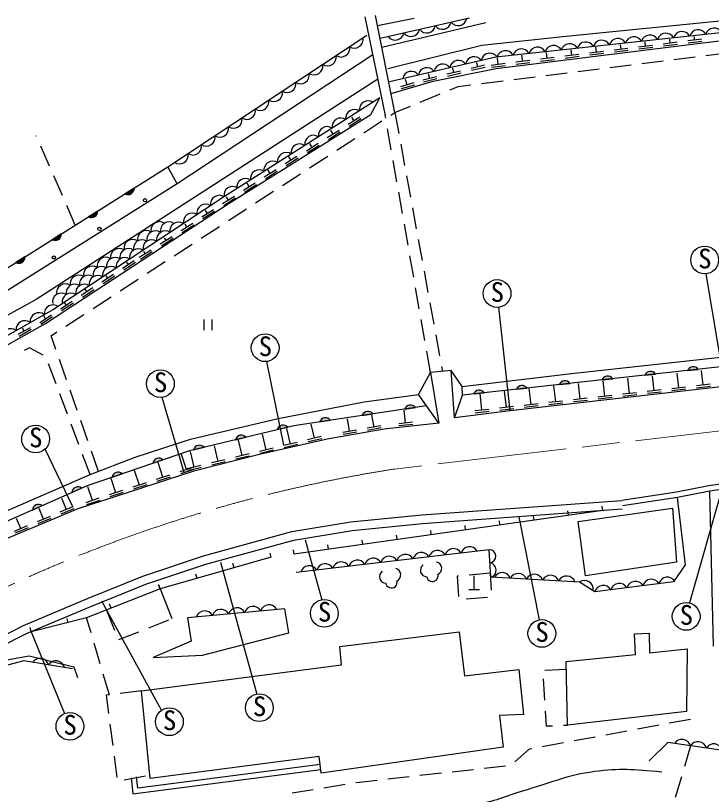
# Model space of a CAD drawing. Units: millimetres, scale not verified. Extents: x 40000 to 680000, y 20000 to 380000.
# Drawn here: x 81158 to 145806, y 267086 to 339480 of the extents above; entities that cross this region are included whole.
import ezdxf
from ezdxf.enums import TextEntityAlignment as Align

# ---------------------------------------------------------------- set-up
doc = ezdxf.new("R2010")
doc.units = ezdxf.units.MM
doc.header["$LTSCALE"] = 1000
doc.linetypes.add('CHAIN', pattern=[18.5, 12, -1.5, 3.5, -1.5])
for name, color, linetype, lineweight in [('M-BGD', 7, 'Continuous', 25), ('M-BMK', 2, 'CHAIN', 13), ('M-STR-STRC', 7, 'Continuous', 25)]:
    doc.layers.add(name, color=color, linetype=linetype, lineweight=lineweight)
doc.styles.add('ＭＳ ゴシック', font='')
doc.styles.get('ＭＳ ゴシック').set_extended_font_data('MS Gothic')

msp = doc.modelspace()

# ---------------------------------------------------------------- hatches: boundary and pattern name
at = {"layer": 'M-BGD'}
for points in [[(91328, 322911, 0.6), (92174, 323444)], [(87942, 320780, 0.6), (88789, 321313)], [(84557, 318649, 0.6), (85404, 319182)], [(81172, 316518, 0.6), (82018, 317051)], [(140610, 306158, 0.6), (139616, 306049)], [(144586, 306593, 0.6), (143592, 306484)], [(132658, 305288, 0.6), (131663, 305179)], [(136634, 305723, 0.6), (135640, 305614)], [(128681, 304853, 0.6), (127687, 304744)], [(124705, 304418, 0.6), (123711, 304309)], [(114349, 302463, 0.6), (113360, 302314)], [(118304, 303056, 0.6), (117315, 302908)], [(110393, 301869, 0.6), (109404, 301721)], [(106447, 301226, 0.6), (105474, 300992)], [(102558, 300291, 0.6), (101585, 300057)], [(98669, 299356, 0.6), (97696, 299122)], [(94847, 298187, 0.6), (93901, 297863)], [(91062, 296893, 0.6), (90116, 296569)], [(87295, 295553, 0.6), (86381, 295147)], [(83640, 293929, 0.6), (82726, 293523)]]:
    msp.add_hatch(color=256, dxfattribs=at).paths.add_polyline_path(points)

# ---------------------------------------------------------------- linework, layer by layer
for p, q in [((113619, 339357), (115502, 330188)), ((116402, 330474), (114601, 339480)), ((114784, 338567), (118203, 339234)), ((115035, 337367), (123331, 339277)), ((115190, 336536), (124835, 338825)), ((151443, 339439), (131998, 337515)), ((152262, 338493), (125777, 335627)), ((95304, 325414), (113807, 337667)), ((131998, 337515), (124466, 336696)), ((125812, 334555), (152366, 337857)), ((144256, 337201), (144216, 337522)), ((124466, 336696), (115747, 334527)), ((137409, 336350), (137355, 336779)), ((140336, 336714), (139046, 336553)), ((139691, 336633), (139642, 337027)), ((142618, 336998), (141328, 336837)), ((142643, 336799), (141353, 336639)), ((141973, 336917), (141929, 337274)), ((144901, 337281), (143611, 337121)), ((144925, 337083), (143635, 336922)), ((130561, 335498), (130494, 336037)), ((132844, 335782), (132781, 336285)), ((135771, 336146), (134481, 335986)), ((135796, 335948), (134506, 335787)), ((135126, 336066), (135068, 336532)), ((138054, 336430), (136763, 336269)), ((138078, 336231), (136788, 336071)), ((140361, 336515), (139071, 336355)), ((145296, 335771), (147281, 336019)), ((114342, 335835), (96180, 323843)), ((125777, 335627), (115912, 333335)), ((125996, 334930), (125920, 335542)), ((128924, 335295), (127634, 335134)), ((128279, 335214), (128207, 335790)), ((131206, 335578), (129916, 335418)), ((131231, 335380), (129941, 335219)), ((133489, 335862), (132199, 335702)), ((133513, 335664), (132223, 335503)), ((139343, 335026), (141327, 335274)), ((142319, 335398), (144304, 335647)), ((119945, 333381), (125812, 334555)), ((121867, 334175), (121767, 334593)), ((124737, 334859), (123472, 334558)), ((124783, 334665), (123518, 334363)), ((124104, 334708), (124008, 335114)), ((126641, 335011), (125351, 334850)), ((126666, 334812), (125376, 334652)), ((128949, 335096), (127658, 334936)), ((133389, 334281), (135373, 334530)), ((136366, 334654), (138350, 334902)), ((120262, 333792), (118997, 333491)), ((119630, 333642), (119527, 334072)), ((122499, 334326), (121235, 334024)), ((122546, 334131), (121281, 333830)), ((127435, 333537), (129420, 333785)), ((130412, 333909), (132397, 334157)), ((114807, 333570), (83081, 313077)), ((116049, 332242), (119945, 333381)), ((118160, 333216), (116912, 332852)), ((118216, 333024), (116968, 332660)), ((117536, 333034), (117393, 333523)), ((120308, 333598), (119044, 333296)), ((122275, 332891), (123466, 333040)), ((124459, 333164), (126443, 333413)), ((121536, 332587), (122275, 332891)), ((115011, 331820), (100479, 322610)), ((114151, 330270), (115011, 331820)), ((118761, 331445), (120611, 332207)), ((116402, 330474), (117837, 331065)), ((101011, 322042), (114151, 330270)), ((115544, 329946), (115502, 330188)), ((116026, 330230), (116402, 330474)), ((116402, 330474), (116763, 328507)), ((113150, 330047), (112053, 329348)), ((113257, 329878), (112161, 329180)), ((112601, 329698), (112385, 330038)), ((113510, 328596), (115187, 329685)), ((111210, 328811), (110113, 328113)), ((110662, 328462), (110442, 328806)), ((116064, 326991), (115718, 328961)), ((83095, 328246), (83070, 328301)), ((111317, 328642), (110221, 327944)), ((110994, 326962), (112671, 328051)), ((84299, 325498), (83496, 327330)), ((109270, 327575), (108174, 326877)), ((109378, 327407), (108281, 326708)), ((108722, 327226), (108500, 327575)), ((116944, 327524), (117305, 325556)), ((107297, 326392), (106200, 325694)), ((107404, 326224), (106308, 325525)), ((106748, 326043), (106523, 326397)), ((108478, 325327), (110156, 326417)), ((116584, 324036), (116238, 326006)), ((76941, 313855), (95304, 325414)), ((96180, 323843), (95304, 325414)), ((105357, 325157), (104260, 324458)), ((104809, 324807), (104588, 325153)), ((85503, 322750), (84700, 324582)), ((105464, 324988), (104368, 324289)), ((105962, 323693), (107640, 324783)), ((117485, 324573), (117846, 322606)), ((96180, 323843), (77800, 312299)), ((103424, 323910), (102327, 323212)), ((103531, 323742), (102435, 323043)), ((102875, 323561), (102668, 323887)), ((103447, 322059), (105124, 323149)), ((117104, 321082), (116758, 323052)), ((100479, 322610), (84678, 312171)), ((101484, 322675), (100387, 321976)), ((101591, 322506), (100495, 321807)), ((100936, 322325), (100741, 322631)), ((83941, 310866), (101011, 322042)), ((86708, 320003), (85905, 321834)), ((99544, 321439), (98448, 320740)), ((100931, 320425), (102608, 321514)), ((118026, 321622), (118387, 319655)), ((99652, 321270), (98555, 320572)), ((98996, 321090), (98814, 321376)), ((97631, 320161), (96535, 319462)), ((97739, 319992), (96642, 319293)), ((97083, 319811), (96914, 320077)), ((117624, 318127), (117278, 320097)), ((98415, 318791), (100092, 319880)), ((95691, 318925), (94595, 318226)), ((95799, 318756), (94703, 318058)), ((95143, 318576), (94986, 318822)), ((118568, 318671), (118929, 316704)), ((95899, 317157), (97576, 318246)), ((93752, 317689), (92655, 316990)), ((93859, 317520), (92763, 316822)), ((93203, 317340), (93059, 317566)), ((118144, 315173), (117798, 317142)), ((92190, 316685), (91102, 315973)), ((92299, 316518), (91211, 315806)), ((91646, 316329), (91501, 316550)), ((93383, 315523), (95060, 316612)), ((119109, 315721), (119470, 313753)), ((90265, 315425), (89178, 314713)), ((90375, 315258), (89287, 314546)), ((89721, 315069), (89570, 315300)), ((90867, 313888), (92545, 314978)), ((88341, 314165), (87253, 313453)), ((88450, 313998), (87363, 313286)), ((87797, 313809), (87637, 314055)), ((118664, 312218), (118318, 314188)), ((83081, 313077), (78660, 310662)), ((86417, 312906), (85329, 312194)), ((85873, 312550), (85703, 312809)), ((88351, 312254), (90029, 313344)), ((119651, 312770), (120011, 310803)), ((84678, 312171), (75509, 306973)), ((86526, 312738), (85439, 312026)), ((84492, 311646), (83405, 310934)), ((84602, 311479), (83514, 310767)), ((83949, 311290), (83769, 311564)), ((85836, 310620), (87513, 311710)), ((73625, 305094), (83941, 310866)), ((98645, 311241), (98645, 310241)), ((99395, 311241), (99395, 310241)), ((119184, 309263), (118838, 311233)), ((82514, 310469), (81380, 309835)), ((82612, 310295), (81477, 309660)), ((81947, 310152), (81796, 310422)), ((84460, 309727), (84997, 310075)), ((84907, 308443), (84460, 309727)), ((120192, 309819), (120553, 307852)), ((82438, 308588), (81943, 308348)), ((83724, 307920), (82438, 308588)), ((163094, 308618), (122691, 304197)), ((119704, 306309), (119358, 308279)), ((175485, 308274), (127109, 302746)), ((132804, 306200), (152043, 308328)), ((84925, 305243), (84225, 307116)), ((85894, 305610), (85236, 307498)), ((118585, 304262), (119704, 306309)), ((121615, 306500), (119704, 306309)), ((119704, 306309), (120468, 301588)), ((120733, 306868), (120816, 306420)), ((121942, 302079), (121615, 306500)), ((122652, 304999), (121615, 306500)), ((142765, 304873), (142610, 306242)), ((145051, 305132), (144898, 306480)), ((122652, 304999), (132804, 306200)), ((135909, 304095), (135746, 305531)), ((138195, 304354), (138034, 305768)), ((140480, 304613), (140322, 306005)), ((122691, 304197), (122652, 304999)), ((129053, 303318), (128883, 304819)), ((131338, 303577), (131171, 305056)), ((133624, 303836), (133459, 305294)), ((143411, 304946), (142119, 304799)), ((145697, 305205), (144405, 305058)), ((145719, 305006), (144427, 304860)), ((85975, 302432), (85275, 304306)), ((86881, 302777), (86223, 304665)), ((113537, 303580), (118585, 304262)), ((120468, 301588), (118585, 304262)), ((121942, 302079), (122691, 304197)), ((124482, 302800), (124307, 304345)), ((126768, 303059), (126595, 304582)), ((136555, 304168), (135263, 304022)), ((138840, 304428), (137549, 304281)), ((138863, 304229), (137571, 304082)), ((141126, 304687), (139834, 304540)), ((141148, 304488), (139857, 304341)), ((143434, 304747), (142142, 304601)), ((105564, 302041), (113537, 303580)), ((129699, 303391), (128407, 303245)), ((131984, 303650), (130693, 303504)), ((132007, 303451), (130715, 303305)), ((134270, 303909), (132978, 303763)), ((134292, 303711), (133001, 303564)), ((136578, 303970), (135286, 303823)), ((119293, 303205), (107013, 301362)), ((117396, 301609), (117268, 302800)), ((127109, 302746), (121942, 302079)), ((125128, 302873), (123837, 302726)), ((125151, 302674), (123859, 302528)), ((127414, 303132), (126122, 302986)), ((127436, 302933), (126144, 302787)), ((129722, 303192), (128430, 303046)), ((97408, 300114), (105564, 302041)), ((112192, 300836), (111987, 302008)), ((114458, 301233), (114262, 302349)), ((87025, 299622), (86325, 301496)), ((87868, 299944), (87210, 301832)), ((107013, 301362), (97311, 299029)), ((108927, 300193), (108612, 301502)), ((115098, 301346), (113818, 301121)), ((120468, 301588), (115392, 301042)), ((118042, 301679), (116750, 301540)), ((118064, 301480), (116771, 301341)), ((104454, 299119), (104107, 300561)), ((106690, 299656), (106344, 301099)), ((115392, 301042), (110098, 300114)), ((112833, 300949), (111552, 300724)), ((112867, 300752), (111587, 300527)), ((115133, 301149), (113852, 300924)), ((92278, 298422), (97408, 300114)), ((102217, 298582), (101871, 300023)), ((110098, 300114), (103821, 298668)), ((107322, 299807), (106058, 299504)), ((109559, 300344), (108294, 300041)), ((109605, 300150), (108341, 299846)), ((97311, 299029), (87794, 295775)), ((88855, 297111), (88197, 298999)), ((99981, 298045), (99635, 299485)), ((105086, 299271), (103822, 298967)), ((105132, 299076), (103868, 298773)), ((107369, 299613), (106105, 299310)), ((88075, 296812), (87375, 298685)), ((88075, 296812), (92278, 298422)), ((97028, 297284), (96572, 298671)), ((97744, 297508), (97399, 298947)), ((103821, 298668), (97708, 297139)), ((102849, 298734), (101585, 298430)), ((102896, 298539), (101632, 298236)), ((163698, 298459), (145563, 295756)), ((94844, 296565), (94395, 297926)), ((98376, 297660), (97112, 297356)), ((100613, 298197), (99349, 297893)), ((100659, 298002), (99395, 297699)), ((163768, 297964), (145647, 295263)), ((97708, 297139), (86929, 293619)), ((92659, 295845), (92219, 297182)), ((97646, 297487), (96411, 297081)), ((97708, 297297), (96474, 296891)), ((98423, 297465), (97159, 297162)), ((78394, 292615), (88075, 296812)), ((90475, 295126), (90043, 296438)), ((95461, 296768), (94226, 296361)), ((95524, 296578), (94289, 296171)), ((87794, 295775), (78823, 291788)), ((88290, 294406), (87872, 295676)), ((93277, 296048), (92042, 295642)), ((93339, 295858), (92104, 295452)), ((145563, 295756), (142561, 295183)), ((91092, 295329), (89857, 294922)), ((91155, 295139), (89920, 294732)), ((142561, 295183), (137468, 294420)), ((142645, 294690), (137542, 293925)), ((145647, 295263), (142645, 294690)), ((143412, 288439), (142645, 294690)), ((146010, 280867), (145647, 295263)), ((85883, 293562), (85448, 294605)), ((88907, 294610), (87673, 294203)), ((88970, 294420), (87735, 294013)), ((118906, 293066), (137468, 294420)), ((86929, 293619), (79997, 290726)), ((83761, 292676), (83344, 293675)), ((86483, 293812), (85284, 293312)), ((86560, 293628), (85361, 293127)), ((135720, 293490), (107035, 289423)), ((118974, 292269), (137526, 293622)), ((132533, 293038), (132477, 293434)), ((133427, 292449), (142196, 293686)), ((135720, 293490), (135664, 293886)), ((142196, 293686), (142560, 288683)), ((81638, 291790), (81239, 292746)), ((84361, 292926), (83161, 292426)), ((84438, 292742), (83238, 292241)), ((112315, 292411), (118906, 293066)), ((126158, 292135), (126102, 292531)), ((129346, 292586), (129289, 292982)), ((82238, 292041), (81038, 291540)), ((82315, 291856), (81115, 291355)), ((106830, 291510), (112315, 292411)), ((112420, 291618), (118974, 292269)), ((122971, 291683), (122915, 292079)), ((134118, 287391), (133427, 292449)), ((98602, 289259), (106830, 291510)), ((107001, 290728), (112420, 291618)), ((116596, 290779), (116540, 291175)), ((119784, 291231), (119728, 291627)), ((98835, 288493), (107001, 290728)), ((113409, 290327), (113353, 290723)), ((107035, 289423), (106978, 289819)), ((107035, 289423), (106978, 289819)), ((125171, 289834), (107241, 287705)), ((110222, 289875), (110166, 290271)), ((125307, 287269), (125171, 289834)), ((92994, 287376), (98602, 289259)), ((104906, 289136), (94590, 286189)), ((104906, 289136), (104796, 289521)), ((93271, 286625), (98835, 288493)), ((101467, 288154), (101357, 288538)), ((142560, 288683), (134118, 287391)), ((142309, 286859), (143412, 288439)), ((98029, 287171), (97919, 287556)), ((125287, 287658), (123295, 287478)), ((125374, 286071), (125287, 287658)), ((87836, 285288), (92994, 287376)), ((122299, 287387), (122187, 287377)), ((122187, 287377), (122305, 285493)), ((123765, 286141), (123765, 287391)), ((133549, 286818), (125307, 287269)), ((134982, 285918), (133549, 286818)), ((142309, 286859), (134982, 285918)), ((94590, 286189), (87754, 283487)), ((88141, 284549), (93271, 286625)), ((94590, 286189), (94443, 286561)), ((94590, 286189), (94480, 286574)), ((94590, 286189), (94480, 286574)), ((94590, 286189), (95661, 283433)), ((123265, 286141), (124265, 286141)), ((81900, 282791), (87836, 285288)), ((123021, 285256), (125014, 285432)), ((82236, 282065), (88141, 284549)), ((90033, 284388), (89886, 284760)), ((89609, 284220), (90354, 282364)), ((106177, 284349), (97117, 283503)), ((106549, 282107), (106177, 284349)), ((87754, 283487), (82618, 282206)), ((86042, 283060), (85945, 283448)), ((88165, 282101), (87754, 283487)), ((93529, 282583), (95387, 283324)), ((97117, 283503), (97461, 281329)), ((73429, 278521), (81900, 282791)), ((82618, 282206), (82521, 282594)), ((73789, 277807), (82236, 282065)), ((90742, 281472), (92600, 282213)), ((98526, 280019), (106549, 282107)), ((111270, 280833), (122378, 282198)), ((122378, 282198), (122869, 278104)), ((138646, 282017), (140010, 282072)), ((138755, 280080), (138646, 282017)), ((140010, 282072), (140065, 280243)), ((89019, 279225), (88450, 281142)), ((97461, 281329), (93941, 279815)), ((111434, 279141), (111270, 280833)), ((140065, 280243), (143558, 280625)), ((143558, 280625), (143504, 274785)), ((81930, 279491), (77877, 278427)), ((78018, 279169), (82432, 279970)), ((86433, 278754), (81930, 279491)), ((82432, 279970), (86568, 278951)), ((93941, 279815), (98526, 280019)), ((132315, 279452), (138755, 280080)), ((132424, 273530), (132315, 279452)), ((86568, 278951), (86920, 277944)), ((92850, 276713), (111434, 279141)), ((89872, 276349), (89303, 278266)), ((122869, 278104), (127917, 278705)), ((127917, 278705), (128354, 274529)), ((132328, 278696), (130330, 278619)), ((130160, 277831), (130287, 275835)), ((92850, 276713), (90864, 276470)), ((93668, 268553), (92850, 276713)), ((89872, 276349), (89579, 276313)), ((89579, 276313), (89796, 274622)), ((128354, 274529), (126116, 274420)), ((126116, 274420), (126444, 271473)), ((130351, 274837), (130438, 273452)), ((143504, 274785), (132424, 273530)), ((143859, 274062), (141893, 273696)), ((89923, 273630), (90178, 271646)), ((130438, 273452), (131051, 273476)), ((132050, 273515), (132424, 273530)), ((137960, 272966), (135994, 272600)), ((140910, 273514), (138943, 273148)), ((135011, 272418), (133044, 272052)), ((132061, 271870), (130095, 271504)), ((141746, 271897), (140024, 270205)), ((160931, 269168), (141746, 271897)), ((143853, 271598), (143292, 269678)), ((126444, 271473), (109551, 269071)), ((128877, 271278), (127542, 270129)), ((129112, 271322), (128877, 271278)), ((90305, 270654), (90559, 268670)), ((109360, 270600), (93668, 268553)), ((109551, 269071), (109360, 270600)), ((92065, 267127), (109509, 269406)), ((109452, 269863), (92502, 267673)), ((123699, 269384), (121711, 269163)), ((126680, 269715), (124693, 269494)), ((91249, 268450), (93217, 268811)), ((91901, 268628), (92065, 267127)), ((92502, 267673), (92393, 268710)), ((117735, 268721), (115748, 268500)), ((120717, 269052), (118729, 268832)), ((143012, 268718), (142451, 266798)), ((111781, 267994), (109806, 267678)), ((113117, 268208), (112768, 268152)), ((114754, 268390), (113117, 268208)), ((108819, 267520), (106844, 267203))]:
    msp.add_line(p, q, dxfattribs=at)
for points in [[(91328, 322911, 0.6), (92174, 323444)], [(87942, 320780, 0.6), (88789, 321313)], [(84557, 318649, 0.6), (85404, 319182)], [(81172, 316518, 0.6), (82018, 317051)], [(140610, 306158, 0.6), (139616, 306049)], [(144586, 306593, 0.6), (143592, 306484)], [(132658, 305288, 0.6), (131663, 305179)], [(136634, 305723, 0.6), (135640, 305614)], [(128681, 304853, 0.6), (127687, 304744)], [(124705, 304418, 0.6), (123711, 304309)], [(114349, 302463, 0.6), (113360, 302314)], [(118304, 303056, 0.6), (117315, 302908)], [(110393, 301869, 0.6), (109404, 301721)], [(106447, 301226, 0.6), (105474, 300992)], [(102558, 300291, 0.6), (101585, 300057)], [(98669, 299356, 0.6), (97696, 299122)], [(94847, 298187, 0.6), (93901, 297863)], [(91062, 296893, 0.6), (90116, 296569)], [(87295, 295553, 0.6), (86381, 295147)], [(83640, 293929, 0.6), (82726, 293523)]]:
    msp.add_lwpolyline(points, format="xyb", close=True, dxfattribs=at)
for centre in [(93182, 322314), (88948, 319655), (84714, 316995)]:
    msp.add_circle(centre, 150, dxfattribs=at)
for centre, radius, start, end in [((120812, 339018), 812, 215.58695, 350.34722), ((122274, 339355), 812, 215.58695, 350.34722), ((117888, 338345), 812, 215.58695, 350.34722), ((119350, 338681), 812, 215.58695, 350.34722), ((144565, 337346), 812, 28.79477, 163.55504), ((146056, 337507), 812, 28.79477, 163.55504), ((112640, 337270), 812, 236.13406, 10.89433), ((116427, 338008), 812, 215.58695, 350.34722), ((138599, 336700), 812, 28.79477, 163.55504), ((140091, 336862), 812, 28.79477, 163.55504), ((141582, 337023), 812, 28.79477, 163.55504), ((143073, 337184), 812, 28.79477, 163.55504), ((131143, 335894), 812, 28.79477, 163.55504), ((132634, 336055), 812, 28.79477, 163.55504), ((134125, 336216), 812, 28.79477, 163.55504), ((135617, 336378), 812, 28.79477, 163.55504), ((137108, 336539), 812, 28.79477, 163.55504), ((111390, 336441), 812, 236.13406, 10.89433), ((125228, 335179), 812, 35.70127, 170.46154), ((126669, 335409), 812, 28.79477, 163.55504), ((128160, 335571), 812, 28.79477, 163.55504), ((129652, 335732), 812, 28.79477, 163.55504), ((110139, 335613), 812, 236.13406, 10.89433), ((122305, 334500), 812, 35.70127, 170.46154), ((123767, 334839), 812, 35.70127, 170.46154), ((108888, 334785), 812, 236.13406, 10.89433), ((119383, 333821), 812, 35.70127, 170.46154), ((120844, 334160), 812, 35.70127, 170.46154), ((107638, 333957), 812, 236.13406, 10.89433), ((117922, 333481), 812, 35.70127, 170.46154), ((106387, 333128), 812, 236.13406, 10.89433), ((105137, 332300), 812, 236.13406, 10.89433), ((103886, 331472), 812, 236.13406, 10.89433), ((113911, 330753), 812, 54.9865, 189.74677), ((102635, 330644), 812, 236.13406, 10.89433), ((112644, 329950), 812, 54.9865, 189.74677), ((101385, 329816), 812, 236.13406, 10.89433), ((111377, 329147), 812, 54.9865, 189.74677), ((100134, 328987), 812, 236.13406, 10.89433), ((110110, 328344), 812, 54.9865, 189.74677), ((98883, 328159), 812, 236.13406, 10.89433), ((108844, 327541), 812, 54.9865, 189.74677), ((97633, 327331), 812, 236.13406, 10.89433), ((107577, 326738), 812, 54.9865, 189.74677), ((96382, 326503), 812, 236.13406, 10.89433), ((106310, 325935), 812, 54.9865, 189.74677), ((105043, 325132), 812, 54.9865, 189.74677), ((103776, 324329), 812, 54.9865, 189.74677), ((102509, 323526), 812, 54.9865, 189.74677), ((101329, 322796), 812, 56.06948, 190.82975), ((100078, 321961), 812, 56.06948, 190.82975), ((98812, 321134), 812, 56.06948, 190.82975), ((97560, 320307), 812, 56.06948, 190.82975), ((94543, 319512), 812, 56.06948, 190.82975), ((95417, 319491), 812, 56.06948, 190.82975), ((96308, 319480), 812, 56.06948, 190.82975), ((93292, 318685), 812, 56.06948, 190.82975), ((94166, 318664), 812, 56.06948, 190.82975), ((95057, 318653), 812, 56.06948, 190.82975), ((92040, 317858), 812, 56.06948, 190.82975), ((92914, 317837), 812, 56.06948, 190.82975), ((93805, 317827), 812, 56.06948, 190.82975), ((90788, 317031), 812, 56.06948, 190.82975), ((91663, 317010), 812, 56.06948, 190.82975), ((92554, 317000), 812, 56.06948, 190.82975), ((89537, 316204), 812, 56.06948, 190.82975), ((90411, 316183), 812, 56.06948, 190.82975), ((91302, 316173), 812, 56.06948, 190.82975), ((88285, 315378), 812, 56.06948, 190.82975), ((89160, 315357), 812, 56.06948, 190.82975), ((90051, 315346), 812, 56.06948, 190.82975), ((87034, 314551), 812, 56.06948, 190.82975), ((87908, 314530), 812, 56.06948, 190.82975), ((88799, 314519), 812, 56.06948, 190.82975), ((85782, 313724), 812, 56.06948, 190.82975), ((86656, 313703), 812, 56.06948, 190.82975), ((87548, 313693), 812, 56.06948, 190.82975), ((85405, 312876), 812, 56.06948, 190.82975), ((86296, 312866), 812, 56.06948, 190.82975), ((84636, 311785), 812, 52.17155, 186.93182), ((83325, 311045), 812, 52.17155, 186.93182), ((82020, 310305), 812, 52.17155, 186.93182), ((80715, 309565), 812, 52.17155, 186.93182), ((118857, 288770), 812, 29.39041, 164.15068), ((120347, 288947), 812, 29.39041, 164.15068), ((121837, 289123), 812, 29.39041, 164.15068), ((123326, 289300), 812, 29.39041, 164.15068), ((125163, 289225), 609, 276.81464, 89.27492), ((112899, 288062), 812, 29.39041, 164.15068), ((114389, 288239), 812, 29.39041, 164.15068), ((115878, 288416), 812, 29.39041, 164.15068), ((117368, 288593), 812, 29.39041, 164.15068), ((108431, 287532), 812, 29.39041, 164.15068), ((109920, 287709), 812, 29.39041, 164.15068), ((111410, 287885), 812, 29.39041, 164.15068), ((119363, 287924), 599, 124.96076, 268.7942), ((120150, 288085), 599, 294.2306, 78.06403), ((125102, 287936), 697, 286.99078, 78.96455), ((115562, 287333), 599, 124.96076, 268.7942), ((116349, 287493), 599, 294.2306, 78.06403), ((119880, 287401), 534, 188.04099, 14.98381), ((126366, 286898), 812, 19.49258, 154.25285), ((127863, 286816), 812, 19.49258, 154.25285), ((129361, 286734), 812, 19.49258, 154.25285), ((130859, 286652), 812, 19.49258, 154.25285), ((116078, 286809), 534, 188.04099, 14.98381), ((132357, 286571), 812, 19.49258, 154.25285), ((134027, 286161), 812, 351.25055, 126.01082), ((137253, 285895), 812, 29.94177, 164.70204), ((138741, 286086), 812, 29.94177, 164.70204), ((140229, 286277), 812, 29.94177, 164.70204), ((141717, 286468), 812, 29.94177, 164.70204), ((135765, 285703), 812, 29.94177, 164.70204), ((103219, 283759), 812, 27.9543, 162.71458), ((104713, 283898), 812, 27.9543, 162.71458), ((98739, 283340), 812, 27.9543, 162.71458), ((100232, 283480), 812, 27.9543, 162.71458), ((101726, 283619), 812, 27.9543, 162.71458), ((83422, 278930), 812, 13.32656, 148.08683), ((84902, 278688), 812, 13.32656, 148.08683), ((143067, 271394), 812, 14.524, 149.28427), ((144552, 271183), 812, 14.524, 149.28427), ((146037, 270972), 812, 14.524, 149.28427)]:
    msp.add_arc(centre, radius, start, end, dxfattribs=at)
msp.add_open_spline([(141210, 269161), (138403, 269418), (137375, 269503), (134947, 269202), (132434, 268889), (131119, 268221), (128684, 267523), (126870, 267004), (125909, 266499), (124058, 266131), (121324, 265589), (119717, 265870), (116935, 265681), (114712, 265530), (113440, 265660), (111246, 265272), (109167, 264904), (108120, 264192), (106047, 263798), (103346, 263285), (101770, 263440), (99047, 263061), (95837, 262614), (94029, 262388), (90860, 261710), (89695, 261461), (89021, 261368), (87912, 260933), (86980, 260566), (86400, 260290), (85784, 259500), (85311, 258893), (85158, 258524), (84917, 257731)], degree=3, knots=[0, 0, 0, 0, 1, 1, 1, 2, 2, 2, 3, 3, 3, 4, 4, 4, 5, 5, 5, 6, 6, 6, 7, 7, 7, 8, 8, 8, 9, 9, 9, 10, 10, 10, 11, 11, 11, 11], dxfattribs=at)
at = {"layer": 'M-BMK'}
msp.add_line((169049, 303511), (116379, 297332), dxfattribs=at)
msp.add_arc((136850, 165178), 133730, 98.80506, 119.22017, dxfattribs=at)
at = {"layer": 'M-STR-STRC'}
for p, q in [((147045, 305161), (145325, 315476)), ((127109, 302746), (126045, 312365)), ((106068, 299553), (104493, 307323)), ((96817, 297015), (94765, 303978)), ((86464, 293830), (83905, 299193)), ((146761, 295417), (143762, 284883)), ((127901, 292893), (129812, 283316)), ((108072, 290746), (109607, 285188)), ((100183, 288672), (103570, 276411)), ((89137, 285084), (94700, 274887)), ((82618, 282206), (85715, 274611))]:
    msp.add_line(p, q, dxfattribs=at)
for centre in [(145176, 316757), (125896, 313646), (104344, 308604), (94616, 305259), (83015, 300126), (109847, 283921), (143459, 283630), (130052, 282049), (103810, 275144), (95452, 273840), (86202, 273417)]:
    msp.add_circle(centre, 1289, dxfattribs=at)

# ---------------------------------------------------------------- texts
at = {"layer": 'M-STR-STRC', "style": 'ＭＳ ゴシック'}
for p in [(144572, 315431), (125291, 312320), (103740, 307278), (94012, 303933), (82411, 298800), (109243, 282595), (142855, 282304), (129447, 280723), (103206, 273818), (85598, 272091), (94848, 272514)]:
    msp.add_text('S', height=1833, dxfattribs=at).set_placement(p, align=Align.BOTTOM_LEFT)

doc.saveas('drawing.dxf')
